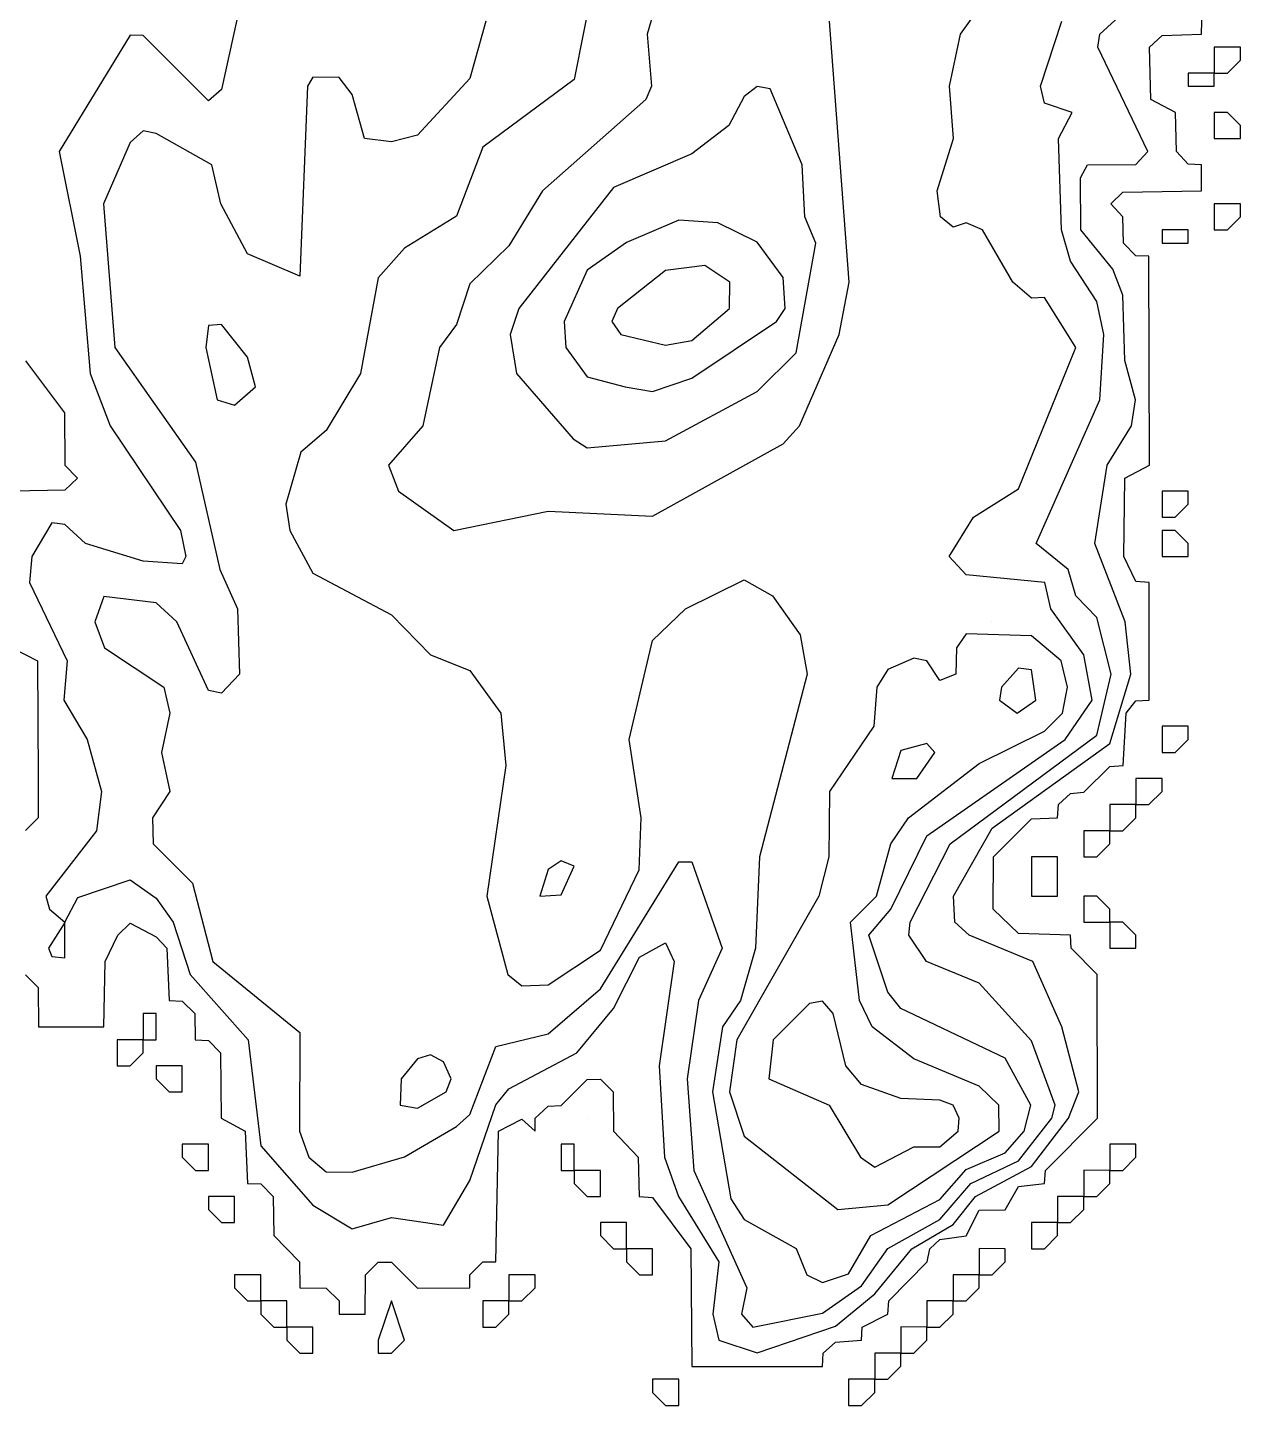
# Model space of a CAD drawing. Header units: metres. Extents: x 310028 to 360472, y 4137098 to 4159193.
# Drawn here: x 344260 to 345652, y 4137968 to 4139550 of the extents above; entities that cross this region are included whole.
import ezdxf

# ---------------------------------------------------------------- set-up
doc = ezdxf.new("R2010")
doc.units = ezdxf.units.M
for name, color, linetype in [('COAST', 5, 'Continuous'), ('CONTOUR', 254, 'Continuous'), ('CONTOUR_INDEX', 33, 'Continuous')]:
    doc.layers.add(name, color=color, linetype=linetype)

msp = doc.modelspace()

# ---------------------------------------------------------------- linework, layer by layer
at = {"layer": 'COAST'}
for points in [[(344257.5, 4138461.9), (344272, 4138447.5), (344272.5, 4138402.5), (344347.5, 4138402.5), (344348.7, 4138477.5), (344363.6, 4138507.5), (344377.5, 4138521.5), (344407.5, 4138505.6), (344419.7, 4138492.5), (344422.4, 4138432.5), (344437.5, 4138431.9), (344452, 4138417.5), (344452.4, 4138387.5), (344467.5, 4138386.8), (344481.2, 4138372.5), (344482, 4138297.5), (344509.5, 4138282.5), (344512.4, 4138222.5), (344527.5, 4138222), (344541.7, 4138207.5), (344542.4, 4138162.5), (344572, 4138132.5), (344572.5, 4138102.5), (344602.5, 4138102), (344617.4, 4138087.5), (344617.5, 4138072.5), (344647.5, 4138072.5), (344647.8, 4138117.5), (344662.5, 4138131.9), (344677.5, 4138132), (344707.5, 4138102.3), (344767.5, 4138102.5), (344767.7, 4138117.5), (344782.5, 4138132.3), (344797.5, 4138132.5), (344800.6, 4138282.5), (344827.5, 4138296.4), (344842.5, 4138282.5), (344842.7, 4138297.5), (344857.5, 4138311.4), (344872.5, 4138312.1), (344902.5, 4138341.8), (344917.5, 4138342.3), (344932.4, 4138327.5), (344932.5, 4138282.5), (344961.1, 4138252.5), (344962.2, 4138207.5), (344977.5, 4138206.2), (345021.5, 4138147.5), (345022.5, 4138012.3), (345172.5, 4138012.4), (345173.2, 4138027.5), (345187.5, 4138040.1), (345217.5, 4138042.5), (345218.1, 4138057.5), (345247.5, 4138072.5), (345248.6, 4138087.5), (345292.9, 4138132.5), (345295.8, 4138147.5), (345307.5, 4138158.2), (345337.5, 4138162.3), (345352.5, 4138191.7), (345382.5, 4138192), (345397.5, 4138219), (345427.5, 4138222.4), (345428.7, 4138237.5), (345488.2, 4138297.5), (345487.9, 4138462.5), (345458.2, 4138492.5), (345457.5, 4138507.7), (345397.5, 4138509.6), (345368.7, 4138537.5), (345368.8, 4138597.5), (345412.5, 4138641.3), (345442.5, 4138642.3), (345443.7, 4138657.5), (345457.5, 4138670.3), (345472.5, 4138671.7), (345502.5, 4138701.4), (345517.7, 4138702.5), (345521.3, 4138762.5), (345532.5, 4138776.8), (345547.6, 4138777.5), (345547.8, 4138912.5), (345532.5, 4138913.7), (345518.6, 4138942.5), (345519.7, 4139032.5), (345547.9, 4139047.5), (345547.5, 4139287.5), (345532.5, 4139287.8), (345518.3, 4139302.5), (345517.5, 4139332.5), (345503.5, 4139347.5), (345517.5, 4139361), (345607.6, 4139362.5), (345607.6, 4139392.5), (345592.5, 4139393.1), (345579.1, 4139407.5), (345577.8, 4139452.5), (345549.5, 4139467.5), (345548.2, 4139527.5), (345562.5, 4139540.9), (345607.7, 4139542.5), (345609.5, 4139602.5)], [(345622.5, 4139512.5), (345622.5, 4139497.5), (345637.5, 4139497.5), (345652.5, 4139512.5), (345652.5, 4139527.5), (345622.5, 4139527.5), (345622.5, 4139512.5)], [(345592.5, 4139482.5), (345622.5, 4139482.5), (345622.5, 4139497.5), (345592.5, 4139497.5), (345592.5, 4139482.5)], [(345622.5, 4139422.5), (345652.5, 4139422.5), (345652.5, 4139437.5), (345637.5, 4139452.5), (345622.5, 4139452.5), (345622.5, 4139422.5)], [(345622.5, 4139332.5), (345622.5, 4139317.5), (345637.5, 4139317.5), (345652.5, 4139332.5), (345652.5, 4139347.5), (345622.5, 4139347.5), (345622.5, 4139332.5)], [(345562.5, 4139302.5), (345592.5, 4139302.5), (345592.5, 4139317.5), (345562.5, 4139317.5), (345562.5, 4139302.5)], [(344257.5, 4139167.1), (344302.1, 4139107.5), (344302.4, 4139047.5), (344317.2, 4139032.5), (344302.5, 4139018.7), (344242.5, 4139017.6)], [(345562.5, 4139002.5), (345562.5, 4138987.5), (345577.5, 4138987.5), (345592.5, 4139002.5), (345592.5, 4139017.5), (345562.5, 4139017.5), (345562.5, 4139002.5)], [(345562.5, 4138942.5), (345592.5, 4138942.5), (345592.5, 4138957.5), (345577.5, 4138972.5), (345562.5, 4138972.5), (345562.5, 4138942.5)], [(344242.2, 4138837.5), (344271, 4138822.5), (344272.1, 4138687.5), (344272.1, 4138642.5), (344257.5, 4138627.7)], [(345562.5, 4138732.5), (345562.5, 4138717.5), (345577.5, 4138717.5), (345592.5, 4138732.5), (345592.5, 4138747.5), (345562.5, 4138747.5), (345562.5, 4138732.5)], [(345532.5, 4138672.5), (345532.5, 4138657.5), (345547.5, 4138657.5), (345562.5, 4138672.5), (345562.5, 4138687.5), (345532.5, 4138687.6), (345532.5, 4138672.5)], [(345502.5, 4138642.5), (345502.5, 4138627.5), (345517.5, 4138627.5), (345532.5, 4138642.5), (345532.5, 4138657.5), (345502.5, 4138657.5), (345502.5, 4138642.5)], [(345472.5, 4138612.5), (345472.5, 4138597.5), (345487.5, 4138597.5), (345502.5, 4138612.5), (345502.5, 4138627.5), (345472.5, 4138627.5), (345472.5, 4138612.5)], [(345412.5, 4138552.5), (345442.5, 4138552.5), (345442.5, 4138597.5), (345412.5, 4138597.5), (345412.5, 4138552.5)], [(345472.5, 4138522.5), (345502.5, 4138522.5), (345502.5, 4138537.5), (345487.5, 4138552.5), (345472.5, 4138552.5), (345472.5, 4138522.5)], [(345502.5, 4138492.5), (345532.5, 4138492.5), (345532.5, 4138507.5), (345517.5, 4138522.5), (345502.5, 4138522.5), (345502.5, 4138492.5)], [(344392.5, 4138402.5), (344392.5, 4138387.5), (344407.5, 4138387.5), (344407.5, 4138417.5), (344392.5, 4138417.5), (344392.5, 4138402.5)], [(344362.5, 4138372.5), (344362.5, 4138357.5), (344377.5, 4138357.5), (344392.5, 4138372.5), (344392.5, 4138387.5), (344362.5, 4138387.5), (344362.5, 4138372.5)], [(344407.5, 4138342.5), (344422.5, 4138327.5), (344437.5, 4138327.5), (344437.5, 4138357.5), (344407.5, 4138357.5), (344407.5, 4138342.5)], [(344902.5, 4138297.5), (344902.5, 4138297.5)], [(344437.5, 4138252.5), (344452.5, 4138237.5), (344467.5, 4138237.5), (344467.5, 4138267.5), (344437.5, 4138267.5), (344437.5, 4138252.5)], [(344872.5, 4138252.5), (344872.5, 4138237.5), (344887.5, 4138237.5), (344887.5, 4138267.5), (344872.5, 4138267.5), (344872.5, 4138252.5)], [(345502.5, 4138252.5), (345502.5, 4138237.5), (345517.5, 4138237.5), (345532.5, 4138252.5), (345532.5, 4138267.5), (345502.5, 4138267.5), (345502.5, 4138252.5)], [(344887.5, 4138222.5), (344902.5, 4138207.5), (344917.5, 4138207.5), (344917.5, 4138237.5), (344887.5, 4138237.5), (344887.5, 4138222.5)], [(345472.5, 4138222.5), (345472.5, 4138207.5), (345487.5, 4138207.5), (345502.5, 4138222.5), (345502.5, 4138237.5), (345472.5, 4138237.6), (345472.5, 4138222.5)], [(344467.5, 4138192.5), (344482.5, 4138177.5), (344497.5, 4138177.5), (344497.5, 4138207.5), (344467.5, 4138207.5), (344467.5, 4138192.5)], [(345442.5, 4138192.5), (345442.5, 4138177.5), (345457.5, 4138177.5), (345472.5, 4138192.5), (345472.5, 4138207.5), (345442.5, 4138207.6), (345442.5, 4138192.5)], [(344917.5, 4138162.5), (344932.5, 4138147.5), (344947.5, 4138147.5), (344947.5, 4138177.5), (344917.5, 4138177.5), (344917.5, 4138162.5)], [(345412.5, 4138162.5), (345412.5, 4138147.5), (345427.5, 4138147.5), (345442.5, 4138162.5), (345442.5, 4138177.5), (345412.5, 4138177.5), (345412.5, 4138162.5)], [(344947.5, 4138132.5), (344962.5, 4138117.5), (344977.5, 4138117.5), (344977.5, 4138147.5), (344947.5, 4138147.5), (344947.5, 4138132.5)], [(345352.5, 4138132.5), (345352.5, 4138117.5), (345367.5, 4138117.5), (345382.5, 4138132.5), (345382.5, 4138147.5), (345352.5, 4138147.6), (345352.5, 4138132.5)], [(344497.5, 4138102.5), (344512.5, 4138087.5), (344527.5, 4138087.5), (344527.5, 4138117.5), (344497.5, 4138117.5), (344497.5, 4138102.5)], [(344812.5, 4138102.5), (344812.5, 4138087.5), (344827.5, 4138087.5), (344842.5, 4138102.5), (344842.5, 4138117.5), (344812.5, 4138117.5), (344812.5, 4138102.5)], [(345322.5, 4138102.5), (345322.5, 4138087.5), (345337.5, 4138087.5), (345352.5, 4138102.5), (345352.5, 4138117.5), (345322.5, 4138117.5), (345322.5, 4138102.5)], [(344527.5, 4138072.5), (344542.5, 4138057.5), (344557.5, 4138057.5), (344557.5, 4138087.5), (344527.5, 4138087.5), (344527.5, 4138072.5)], [(344662.5, 4138042.5), (344662.5, 4138027.5), (344677.5, 4138027.5), (344692.5, 4138042.5), (344677.5, 4138087.5), (344662.5, 4138042.5)], [(344782.5, 4138072.5), (344782.5, 4138057.5), (344797.5, 4138057.5), (344812.5, 4138072.5), (344812.5, 4138087.5), (344782.5, 4138087.5), (344782.5, 4138072.5)], [(345292.5, 4138072.5), (345292.5, 4138057.5), (345307.5, 4138057.5), (345322.5, 4138072.5), (345322.5, 4138087.5), (345292.5, 4138087.5), (345292.5, 4138072.5)], [(344557.5, 4138042.5), (344572.5, 4138027.5), (344587.5, 4138027.5), (344587.5, 4138057.5), (344557.5, 4138057.5), (344557.5, 4138042.5)], [(345262.5, 4138042.5), (345262.5, 4138027.5), (345277.5, 4138027.5), (345292.5, 4138042.5), (345292.5, 4138057.5), (345262.5, 4138057.6), (345262.5, 4138042.5)], [(345232.5, 4138012.5), (345232.5, 4137997.5), (345247.5, 4137997.5), (345262.5, 4138012.5), (345262.5, 4138027.5), (345232.5, 4138027.6), (345232.5, 4138012.5)], [(344977.5, 4137982.5), (344992.5, 4137967.5), (345007.5, 4137967.5), (345007.5, 4137997.5), (344977.5, 4137997.5), (344977.5, 4137982.5)], [(345202.5, 4137982.5), (345202.5, 4137967.5), (345217.5, 4137967.5), (345232.5, 4137982.5), (345232.5, 4137997.5), (345202.5, 4137997.5), (345202.5, 4137982.5)]]:
    msp.add_lwpolyline(points, dxfattribs=at)
at = {"layer": 'CONTOUR'}
for points, elevation in [([(344526.2, 4139677.5), (344482.5, 4139478.8), (344467.5, 4139465.9), (344392.5, 4139540.8), (344377.5, 4139541.3), (344296.1, 4139407.5), (344320.3, 4139287.5), (344331.5, 4139152.5), (344354.7, 4139092.5), (344435.3, 4138972.5), (344441.5, 4138942.5), (344437.5, 4138933.9), (344392.5, 4138937.3), (344326.4, 4138957.5), (344302.5, 4138979.1), (344287.5, 4138981), (344264.5, 4138942.5), (344262, 4138912.5), (344305.1, 4138822.5), (344301.3, 4138777.5), (344328.2, 4138732.5), (344344.8, 4138672.5), (344338.8, 4138627.5), (344280.7, 4138552.5), (344285.1, 4138537.5), (344302.5, 4138522.6), (344317.5, 4138550.9), (344377.5, 4138571.3), (344407.5, 4138550.2), (344426.8, 4138522.5), (344446.6, 4138462.5), (344513.1, 4138387.5), (344527.5, 4138265.8), (344587.5, 4138197.4), (344632.5, 4138170.2), (344677.5, 4138183.2), (344737.5, 4138174.6), (344767.5, 4138225.8), (344797.5, 4138312.8), (344812.5, 4138331.1), (344890.5, 4138372.5), (344932.5, 4138423.4), (344962.5, 4138482.5), (344992.5, 4138498.8), (345002.1, 4138477.5), (344985.2, 4138357.5), (344991.3, 4138252.5), (345007.4, 4138207.5), (345053.7, 4138132.5), (345046.8, 4138072.5), (345053.6, 4138042.5)], 10), ([(344993.2, 4139617.5), (344971.4, 4139542.5), (344976.3, 4139482.5), (344969.6, 4139467.5), (344850.9, 4139362.5), (344812.5, 4139299.3), (344767.5, 4139255.7), (344752.5, 4139208.9), (344732.7, 4139182.5), (344713.5, 4139092.5), (344674.4, 4139047.5), (344685.6, 4139017.5), (344749.3, 4138972.5)], 40), ([(344909.6, 4139602.5), (344887.5, 4139490.4), (344782.5, 4139412.7), (344752.5, 4139333.4), (344692.5, 4139296.5), (344662.5, 4139262.6), (344641.9, 4139152.5), (344602.5, 4139087.3), (344573.6, 4139062.5), (344556.2, 4139002.5), (344561, 4138972.5), (344587.5, 4138923.5), (344677.5, 4138875.6), (344722.5, 4138829.6), (344767.5, 4138811.7), (344803.3, 4138762.5), (344809, 4138702.5), (344787.1, 4138552.5), (344811.2, 4138462.5), (344827.5, 4138449.3), (344857.5, 4138450.5), (344917.5, 4138490.3), (344962.2, 4138582.5), (344964.3, 4138642.5), (344950.6, 4138732.5), (344977.5, 4138846), (345015.3, 4138882.5), (345082.5, 4138915.7), (345115, 4138897.5), (345147.1, 4138852.5), (345155, 4138807.5), (345100.1, 4138597.5), (345095.8, 4138492.5), (345078.3, 4138432.5), (345057.9, 4138402.5), (345046.4, 4138327.5), (345067.5, 4138204.7), (345082.5, 4138180.9), (345142.5, 4138147.6), (345154.7, 4138117.5)], 30), ([(345154.7, 4138117.5), (345172.5, 4138108.8), (345202.5, 4138118.7), (345228, 4138162.5), (345307.5, 4138204), (345337.5, 4138238.5), (345382.5, 4138257.7), (345404.2, 4138282.5), (345412, 4138312.5), (345382.5, 4138366.2), (345262.5, 4138423.2), (345247.5, 4138442.1), (345225.9, 4138507.5), (345251.2, 4138537.5), (345292.5, 4138621.7), (345451.4, 4138732.5), (345482.3, 4138777.5), (345472.5, 4138829.7), (345434.6, 4138882.5), (345427.9, 4138912.5), (345337.5, 4138921.4), (345318.1, 4138942.5), (345345.8, 4138987.5), (345397.5, 4139020.2), (345463.6, 4139182.5), (345427.5, 4139240.1), (345412.5, 4139239.3), (345391.3, 4139257.5), (345356.3, 4139317.5), (345337.5, 4139325.8), (345322.5, 4139320.8), (345308.2, 4139332.5), (345304.1, 4139362.5), (345323.2, 4139422.5), (345318.4, 4139482.5), (345330.9, 4139542.5), (345363.2, 4139587.5)], 30), ([(344786.1, 4139557.5), (344767.5, 4139491.6), (344707.5, 4139426.5), (344677.5, 4139418.8), (344646.8, 4139422.5), (344632.5, 4139473), (344617.5, 4139492.5), (344587.5, 4139493.2), (344581.2, 4139482.5), (344572.5, 4139264.5), (344512.5, 4139290), (344481.8, 4139347.5), (344471.5, 4139392.5), (344407.5, 4139428.4), (344392.5, 4139431.3), (344377.5, 4139417.9), (344346.9, 4139347.5), (344359.9, 4139182.5), (344452.5, 4139050.8), (344480.4, 4138927.5), (344500.7, 4138882.5), (344503.3, 4138807.5), (344482.5, 4138785.6), (344467.5, 4138788.8), (344431, 4138867.5), (344407.5, 4138889.3), (344347.5, 4138896.7), (344337, 4138867.5), (344348.2, 4138837.5), (344416.4, 4138792.5), (344423.2, 4138762.5), (344413.4, 4138717.5), (344423.2, 4138672.5), (344403.4, 4138642.5), (344404.1, 4138612.5), (344449, 4138567.5), (344472.6, 4138477.5), (344572.5, 4138395.9), (344571.9, 4138282.5), (344582.9, 4138252.5), (344602.5, 4138235.7), (344632.5, 4138235.3), (344692.5, 4138253.1), (344752.5, 4138288), (344767.5, 4138301.6), (344797.5, 4138379.7), (344857.5, 4138394.4), (344917.5, 4138446.1), (345007.5, 4138591.7), (345022.5, 4138591.9), (345057.2, 4138492.5), (345030.1, 4138432.5), (345017.2, 4138342.5), (345025, 4138237.5), (345085.7, 4138102.5), (345079.6, 4138072.5), (345092.5, 4138057.5)], 20), ([(344749.3, 4138972.5), (344857.5, 4138994.4), (344977.5, 4138988.8), (345127.5, 4139072), (345146.2, 4139092.5), (345191.6, 4139197.5), (345203.2, 4139257.5), (345180.5, 4139557.5)], 40), ([(345053.6, 4138042.5), (345097.5, 4138027.9), (345187.5, 4138058.6), (345232.5, 4138095.5), (345275, 4138147.5), (345322.5, 4138175.3), (345348.2, 4138207.5), (345412.5, 4138241.8), (345455.1, 4138297.5), (345466.8, 4138327.5), (345447.3, 4138402.5), (345414.3, 4138477.5), (345340.9, 4138507.5), (345324.7, 4138522.5), (345323, 4138552.5), (345367.5, 4138630.6), (345502.5, 4138727.8), (345526.5, 4138807.5), (345520.2, 4138867.5), (345485.3, 4138957.5), (345499.4, 4139047.5), (345527.6, 4139092.5), (345532, 4139122.5), (345519.7, 4139167.5), (345517.5, 4139242.5), (345505.9, 4139272.5), (345469.1, 4139317.5), (345468.8, 4139377.5), (345476.8, 4139392.5), (345532.5, 4139392.9), (345546.2, 4139407.5), (345488.7, 4139527.5), (345491.2, 4139542.5), (345517.5, 4139566.6)], 10), ([(345092.5, 4138057.5), (345172.5, 4138073.3), (345217.5, 4138104.8), (345247.5, 4138147.6), (345307.5, 4138181.1), (345342.9, 4138222.5), (345397.5, 4138248.5), (345435.8, 4138297.5), (345439.9, 4138312.5), (345412.5, 4138386.2), (345352.5, 4138452.3), (345292, 4138477.5), (345271.6, 4138507.5), (345273.2, 4138522.5), (345319.2, 4138612.5), (345487.5, 4138737.2), (345504, 4138807.5), (345487.5, 4138872.6), (345463.3, 4138897.5), (345454.7, 4138927.5), (345417.8, 4138957.5), (345491.1, 4139122.5), (345495.5, 4139197.5), (345487.5, 4139235.2), (345457.5, 4139281.7), (345447.2, 4139317.5), (345443.5, 4139422.5), (345459.3, 4139452.5), (345427.5, 4139463.2), (345423.1, 4139482.5), (345447.3, 4139557.5)], 20), ([(344945.9, 4139137.5), (344977.5, 4139132.2), (345022.5, 4139147.3), (345119.7, 4139212.5), (345129.6, 4139227.5), (345127.5, 4139262.8), (345097.5, 4139303.5), (345052.5, 4139325.7), (345007.5, 4139328.6), (344947.5, 4139303), (344902.5, 4139271.3), (344875.8, 4139212.5), (344877.9, 4139182.5), (344902.5, 4139149), (344945.9, 4139137.5)], 60), ([(344940.9, 4139197.5), (344992.5, 4139185.2), (345022.5, 4139190.7), (345065.7, 4139227.5), (345066.3, 4139257.5), (345037.5, 4139276.7), (344992.5, 4139270.8), (344937.3, 4139227.5), (344930.6, 4139212.5), (344940.9, 4139197.5)], 70), ([(344477.6, 4139122.5), (344497.5, 4139116.5), (344521.6, 4139137.5), (344512.5, 4139171.6), (344482.5, 4139209), (344467.5, 4139207.7), (344464.3, 4139182.5), (344477.6, 4139122.5)], 30), ([(345367, 4138867.5), (345367, 4138867.5)], 40), ([(345190.1, 4138192.5), (345247.5, 4138197.8), (345375.3, 4138282.5), (345374.9, 4138312.5), (345352.5, 4138334.3), (345277.5, 4138365.4), (345229.8, 4138402.5), (345215.1, 4138432.5), (345204.7, 4138522.5), (345234.6, 4138552.5), (345251, 4138612.5), (345271.5, 4138642.5), (345352.5, 4138704.9), (345427.5, 4138742), (345448.3, 4138762.5), (345453.9, 4138792.5), (345446.5, 4138822.5), (345412.5, 4138851.5), (345337.5, 4138853.8), (345326.4, 4138837.5), (345325.8, 4138807.5), (345307.5, 4138800.2), (345292.5, 4138822.8), (345277.5, 4138825.6), (345247.5, 4138812.6), (345235.1, 4138792.5), (345231.4, 4138747.5), (345180.5, 4138672.5), (345180, 4138597.5), (345168.4, 4138552.5), (345074.1, 4138387.5), (345065.8, 4138327.5), (345082.5, 4138276.8), (345190.1, 4138192.5)], 40), ([(344848, 4138552.5), (344872.5, 4138554.1), (344887.5, 4138586.7), (344872.5, 4138593.1), (344857.5, 4138583.2), (344848, 4138552.5)], 40), ([(344284, 4138492.5), (344287.5, 4138483.3), (344302.5, 4138481.6), (344302.5, 4138522.2), (344284, 4138492.5)], 10), ([(344687.8, 4138312.5), (344707.5, 4138308.9), (344740.6, 4138327.5), (344746.3, 4138342.5), (344737.5, 4138362.1), (344722.5, 4138370), (344707.5, 4138365.7), (344688.7, 4138342.5), (344687.8, 4138312.5)], 30)]:
    msp.add_lwpolyline(points, dxfattribs=dict(at, elevation=elevation))
at = {"layer": 'CONTOUR_INDEX', "elevation": 50}
for points in [[(344886.4, 4139077.5), (344902.5, 4139067.5), (344992.5, 4139075.2), (345097.5, 4139131.9), (345142.5, 4139176.3), (345165.1, 4139302.5), (345152.4, 4139332.5), (345149.2, 4139392.5), (345112.5, 4139479.6), (345097.5, 4139482.3), (345082.5, 4139470.8), (345065.2, 4139437.5), (345022.5, 4139404.8), (344932.5, 4139366.3), (344823.9, 4139227.5), (344814.1, 4139197.5), (344821.4, 4139152.5), (344886.4, 4139077.5)], [(345396.1, 4138762.5), (345417.6, 4138777.5), (345412.5, 4138812.2), (345397.5, 4138814.3), (345378.3, 4138792.5), (345375.9, 4138777.5), (345396.1, 4138762.5)], [(345252.1, 4138687.5), (345281.1, 4138687.5), (345301.5, 4138717.5), (345292.5, 4138727.7), (345262.5, 4138719.8), (345252.1, 4138687.5)], [(345216.3, 4138252.5), (345232.5, 4138241.1), (345277.5, 4138264.4), (345307.5, 4138264.5), (345328.4, 4138282.5), (345329.5, 4138297.5), (345322.7, 4138312.5), (345307.5, 4138318.2), (345262.5, 4138320), (345217.5, 4138336.1), (345199.2, 4138357.5), (345185, 4138417.5), (345172.5, 4138432), (345157.5, 4138429.2), (345116.1, 4138387.5), (345111.1, 4138342.5), (345180.1, 4138312.5), (345216.3, 4138252.5)]]:
    msp.add_lwpolyline(points, dxfattribs=at)

doc.saveas('drawing.dxf')
